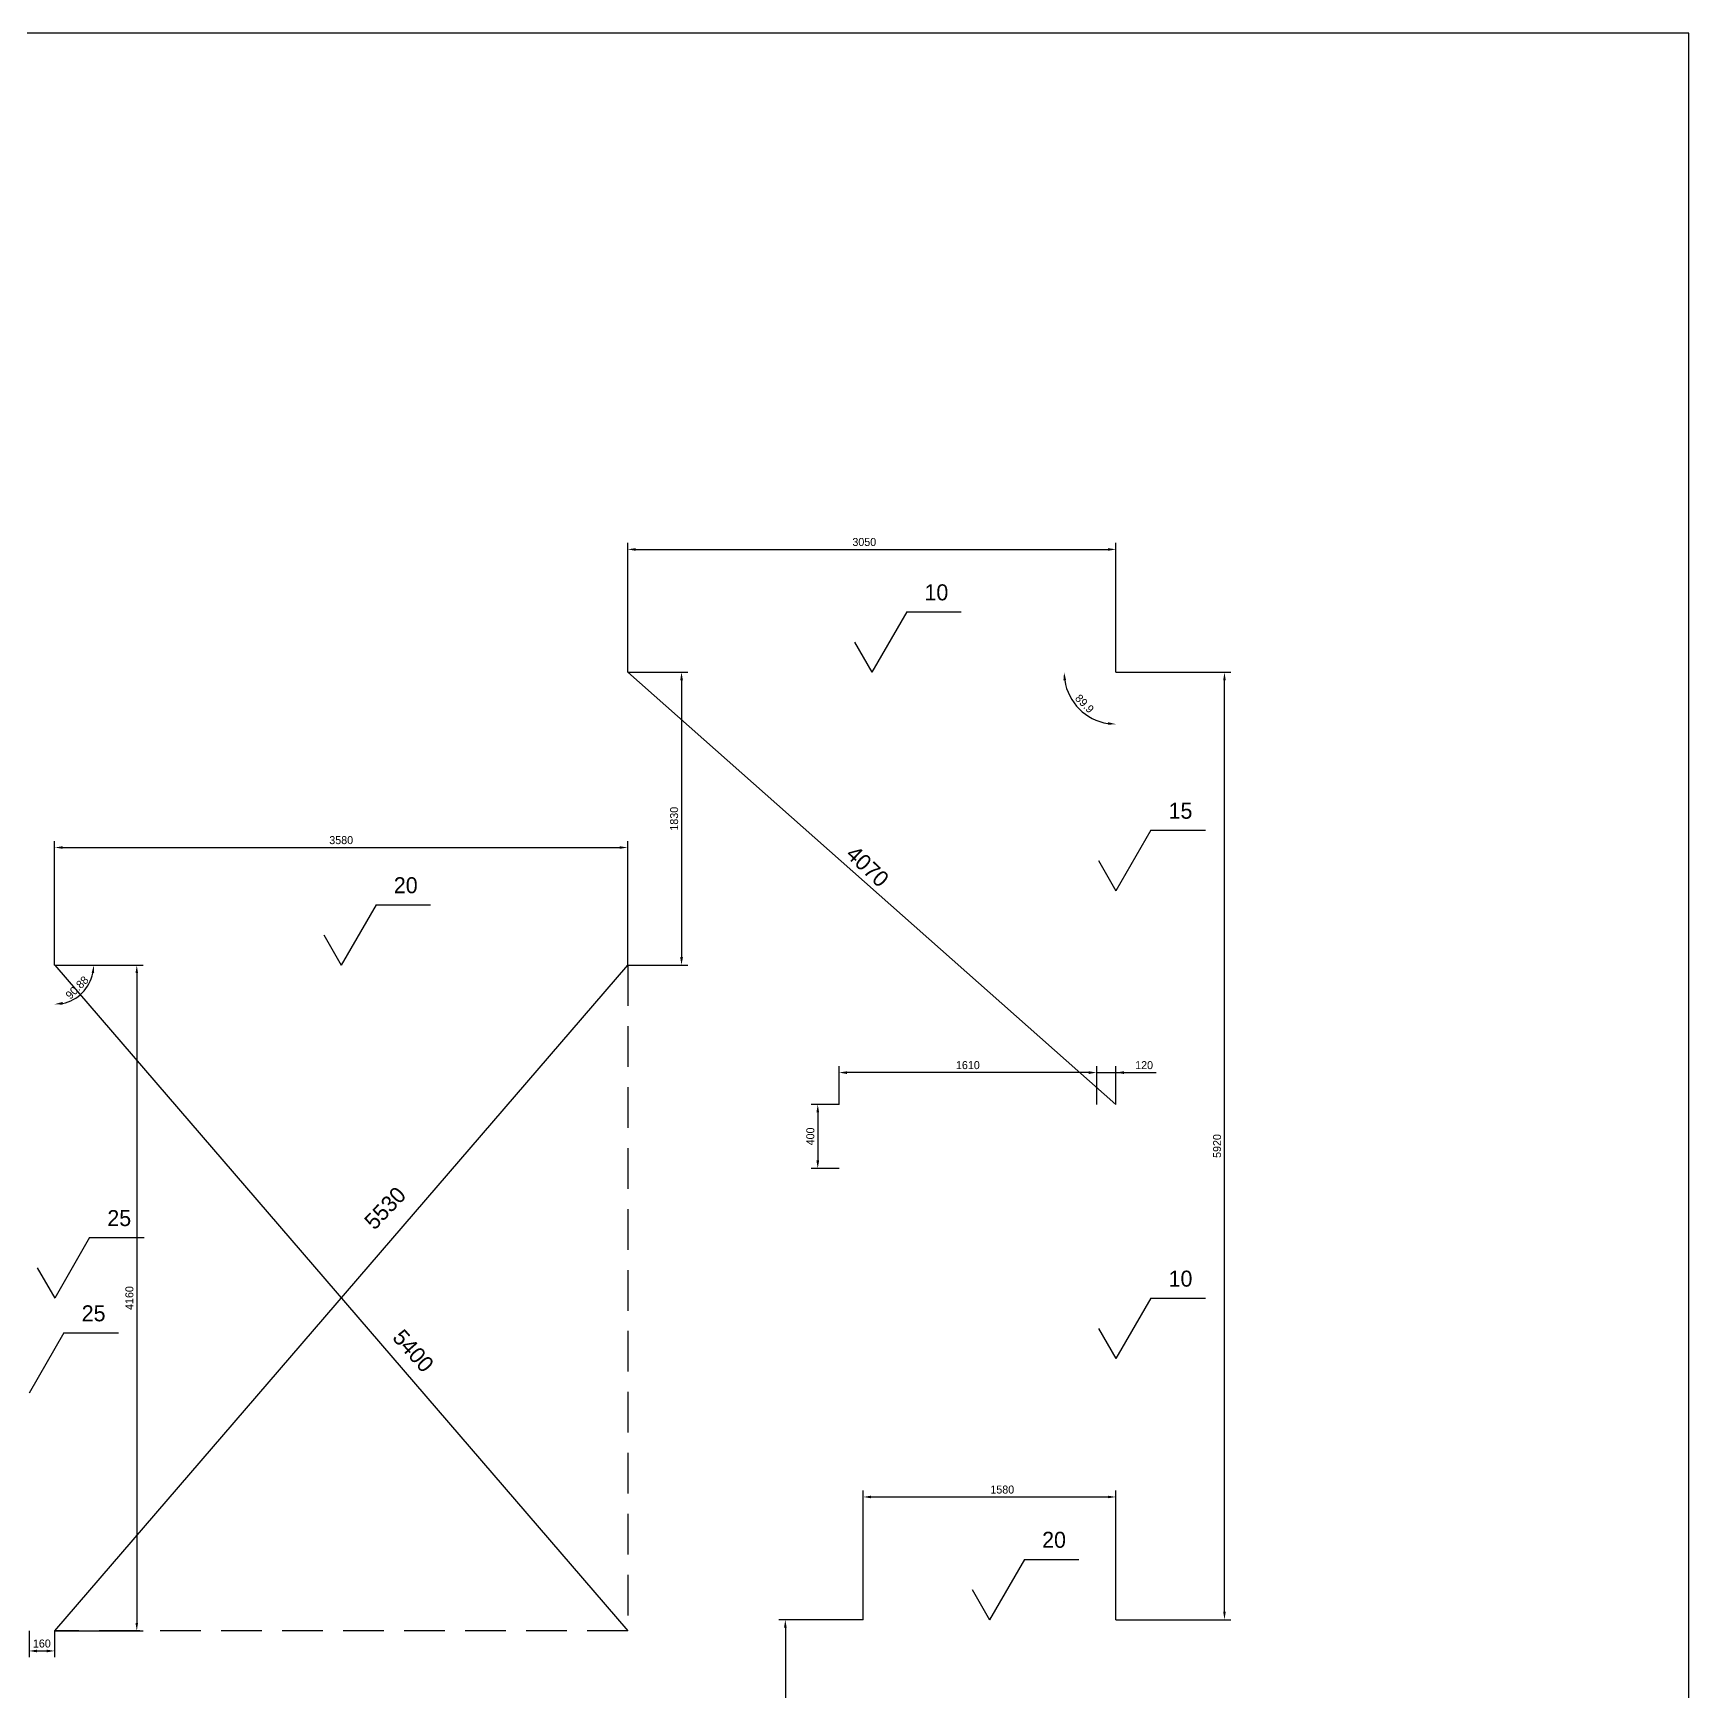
# Model space of a CAD drawing. Header units: millimetres. Extents: x -2161 to 19160, y 190 to 21725.
# Drawn here: x 8817 to 19160, y 9889 to 20254 of the extents above; entities that cross this region are included whole.
import ezdxf

# ---------------------------------------------------------------- set-up
doc = ezdxf.new("R2010")
doc.units = ezdxf.units.MM
doc.linetypes.add('DASHED', pattern=[19.05, 12.7, -6.35])
doc.layers.add('08 Размеры', color=7, linetype='Continuous')
doc.layers.add('100 noprint', color=1, linetype='Continuous', plot=False)
doc.styles.get("Standard").update_dxf_attribs({"font": 'Ubuntu-R.ttf'})
doc.dimstyles.new('ISO-25', dxfattribs={"dimtxt": 2.5, "dimasz": 2.5, "dimexe": 1.25, "dimexo": 0.625, "dimtad": 1, "dimtxsty": 'Standard', "dimcen": 2.5, "dimadec": 0, "dimazin": 0, "dimtfac": 1, "dimtmove": 0, "dimatfit": 3, "dimfxl": 1, "dimarcsym": 0})

# ---------------------------------------------------------------- blocks, each defined once
blk = doc.blocks.new('*D101')
at = {"layer": '08 Размеры', "color": 0, "lineweight": -2}
for p, q in [((14001, 10340), (13476, 10340)), ((13516, 10290), (13516, 8570)), ((14001, 8520), (13476, 8520))]:
    blk.add_line(p, q, dxfattribs=at)
at = {"layer": '08 Размеры', "color": 0}
for points in [[(13524, 10290), (13507, 10290), (13516, 10340)], [(13507, 8570), (13524, 8570), (13516, 8520)]]:
    blk.add_solid(points, dxfattribs=at)
at = {"layer": 'Defpoints', "color": 0}
for p in [(14001, 10340), (13516, 8520), (14001, 8520)]:
    blk.add_point(p, dxfattribs=at)
at = {"layer": '08 Размеры', "color": 0, "insert": (13469, 9430), "char_height": 50, "attachment_point": 5, "rotation": 90}
blk.add_mtext('1820', dxfattribs=at)
blk = doc.blocks.new('*D102')
at = {"layer": '08 Размеры', "color": 0, "lineweight": -2}
for p, q in [((14001, 10340), (14001, 11147)), ((14051, 11107), (15531, 11107)), ((15581, 10340), (15581, 11147))]:
    blk.add_line(p, q, dxfattribs=at)
at = {"layer": '08 Размеры', "color": 0}
for points in [[(14051, 11115), (14051, 11099), (14001, 11107)], [(15531, 11099), (15531, 11115), (15581, 11107)]]:
    blk.add_solid(points, dxfattribs=at)
at = {"layer": 'Defpoints', "color": 0}
for p in [(15581, 11107), (14001, 10340), (15581, 10340)]:
    blk.add_point(p, dxfattribs=at)
at = {"layer": '08 Размеры', "color": 0, "linetype": 'ByBlock', "insert": (14871, 11153), "char_height": 50, "attachment_point": 5}
blk.add_mtext('1580', dxfattribs=at)
blk = doc.blocks.new('*D103')
at = {"layer": '08 Размеры', "color": 0, "lineweight": -2}
for p, q in [((15581, 16260), (16299, 16260)), ((16259, 10390), (16259, 16210)), ((15581, 10340), (16299, 10340))]:
    blk.add_line(p, q, dxfattribs=at)
at = {"layer": '08 Размеры', "color": 0}
for points in [[(16267, 16210), (16251, 16210), (16259, 16260)], [(16251, 10390), (16267, 10390), (16259, 10340)]]:
    blk.add_solid(points, dxfattribs=at)
at = {"layer": 'Defpoints', "color": 0}
for p in [(15581, 16260), (16259, 16260), (15581, 10340)]:
    blk.add_point(p, dxfattribs=at)
at = {"layer": '08 Размеры', "color": 0, "insert": (16213, 13300), "char_height": 50, "attachment_point": 5, "rotation": 90}
blk.add_mtext('5920', dxfattribs=at)
blk = doc.blocks.new('*D104')
at = {"layer": '08 Размеры', "color": 0, "lineweight": -2}
for p, q in [((12531, 16260), (12531, 17068)), ((12581, 17028), (15531, 17028)), ((15581, 16260), (15581, 17068))]:
    blk.add_line(p, q, dxfattribs=at)
at = {"layer": '08 Размеры', "color": 0}
for points in [[(12581, 17036), (12581, 17019), (12531, 17028)], [(15531, 17019), (15531, 17036), (15581, 17028)]]:
    blk.add_solid(points, dxfattribs=at)
at = {"layer": 'Defpoints', "color": 0}
for p in [(15581, 17028), (12531, 16260), (15581, 16260)]:
    blk.add_point(p, dxfattribs=at)
at = {"layer": '08 Размеры', "color": 0, "insert": (14009, 17074), "char_height": 50, "attachment_point": 5}
blk.add_mtext('3050', dxfattribs=at)
blk = doc.blocks.new('*D105')
at = {"layer": '08 Размеры', "color": 0, "lineweight": -2}
for p, q in [((12531, 16260), (12907, 16260)), ((12867, 16210), (12867, 14480)), ((12531, 14430), (12907, 14430))]:
    blk.add_line(p, q, dxfattribs=at)
at = {"layer": '08 Размеры', "color": 0}
for points in [[(12876, 16210), (12859, 16210), (12867, 16260)], [(12859, 14480), (12876, 14480), (12867, 14430)]]:
    blk.add_solid(points, dxfattribs=at)
at = {"layer": 'Defpoints', "color": 0}
for p in [(12531, 16260), (12531, 14430), (12867, 14430)]:
    blk.add_point(p, dxfattribs=at)
at = {"layer": '08 Размеры', "color": 0, "insert": (12821, 15345), "char_height": 50, "attachment_point": 5, "rotation": 90}
blk.add_mtext('1830', dxfattribs=at)
blk = doc.blocks.new('*D106')
at = {"layer": '08 Размеры', "color": 0, "lineweight": -2}
for p, q in [((15461, 13560), (15461, 13799)), ((15581, 13560), (15581, 13799)), ((15411, 13759), (15361, 13759)), ((15461, 13759), (15833, 13759)), ((15461, 13759), (15581, 13759))]:
    blk.add_line(p, q, dxfattribs=at)
at = {"layer": '08 Размеры', "color": 0}
for points in [[(15411, 13750), (15411, 13767), (15461, 13759)], [(15631, 13767), (15631, 13750), (15581, 13759)]]:
    blk.add_solid(points, dxfattribs=at)
at = {"layer": 'Defpoints', "color": 0}
for p in [(15581, 13759), (15461, 13560), (15581, 13560)]:
    blk.add_point(p, dxfattribs=at)
at = {"layer": '08 Размеры', "color": 0, "insert": (15757, 13805), "char_height": 50, "attachment_point": 5}
blk.add_mtext('120', dxfattribs=at)
blk = doc.blocks.new('*D107')
at = {"layer": '08 Размеры', "color": 0, "lineweight": -2}
for p, q in [((13851, 13560), (13851, 13799)), ((15461, 13561), (15461, 13799)), ((15411, 13759), (13901, 13759))]:
    blk.add_line(p, q, dxfattribs=at)
at = {"layer": '08 Размеры', "color": 0}
for points in [[(13901, 13767), (13901, 13750), (13851, 13759)], [(15411, 13750), (15411, 13767), (15461, 13759)]]:
    blk.add_solid(points, dxfattribs=at)
at = {"layer": 'Defpoints', "color": 0}
for p in [(13851, 13759), (13851, 13560), (15461, 13561)]:
    blk.add_point(p, dxfattribs=at)
at = {"layer": '08 Размеры', "color": 0, "insert": (14656, 13805), "char_height": 50, "attachment_point": 5}
blk.add_mtext('1610', dxfattribs=at)
blk = doc.blocks.new('*D108')
at = {"layer": '08 Размеры', "color": 0, "lineweight": -2}
for p, q in [((13851, 13560), (13678, 13560)), ((13718, 13510), (13718, 13210)), ((13851, 13160), (13678, 13160))]:
    blk.add_line(p, q, dxfattribs=at)
at = {"layer": '08 Размеры', "color": 0}
for points in [[(13727, 13510), (13710, 13510), (13718, 13560)], [(13710, 13210), (13727, 13210), (13718, 13160)]]:
    blk.add_solid(points, dxfattribs=at)
at = {"layer": 'Defpoints', "color": 0}
for p in [(13851, 13560), (13718, 13160), (13851, 13160)]:
    blk.add_point(p, dxfattribs=at)
at = {"layer": '08 Размеры', "color": 0, "insert": (13672, 13360), "char_height": 50, "attachment_point": 5, "rotation": 90}
blk.add_mtext('400', dxfattribs=at)
blk = doc.blocks.new('*D109')
at = {"layer": '08 Размеры', "color": 0, "lineweight": -2}
for p, q in [((8951, 14430), (8951, 15205)), ((9001, 15165), (12481, 15165)), ((12531, 14430), (12531, 15205))]:
    blk.add_line(p, q, dxfattribs=at)
at = {"layer": '08 Размеры', "color": 0}
for points in [[(9001, 15173), (9001, 15157), (8951, 15165)], [(12481, 15157), (12481, 15173), (12531, 15165)]]:
    blk.add_solid(points, dxfattribs=at)
at = {"layer": 'Defpoints', "color": 0}
for p in [(12531, 15165), (8951, 14430), (12531, 14430)]:
    blk.add_point(p, dxfattribs=at)
at = {"layer": '08 Размеры', "color": 0, "insert": (10741, 15211), "char_height": 50, "attachment_point": 5}
blk.add_mtext('3580', dxfattribs=at)
blk = doc.blocks.new('*D110')
at = {"layer": '08 Размеры', "color": 0, "lineweight": -2}
for p, q in [((8951, 14430), (9504, 14430)), ((9464, 14380), (9464, 10320)), ((8951, 10270), (9504, 10270))]:
    blk.add_line(p, q, dxfattribs=at)
at = {"layer": '08 Размеры', "color": 0}
for points in [[(9472, 14380), (9456, 14380), (9464, 14430)], [(9456, 10320), (9472, 10320), (9464, 10270)]]:
    blk.add_solid(points, dxfattribs=at)
at = {"layer": 'Defpoints', "color": 0}
for p in [(8951, 14430), (8951, 10270), (9464, 10270)]:
    blk.add_point(p, dxfattribs=at)
at = {"layer": '08 Размеры', "color": 0, "insert": (9418, 12350), "char_height": 50, "attachment_point": 5, "rotation": 90}
blk.add_mtext('4160', dxfattribs=at)
blk = doc.blocks.new('*D111')
at = {"layer": '08 Размеры', "color": 0, "lineweight": -2}
for p, q in [((8791, 10270), (8791, 10105)), ((8951, 10270), (8951, 10105)), ((8841, 10145), (8901, 10145))]:
    blk.add_line(p, q, dxfattribs=at)
at = {"layer": '08 Размеры', "color": 0}
for points in [[(8841, 10153), (8841, 10136), (8791, 10145)], [(8901, 10136), (8901, 10153), (8951, 10145)]]:
    blk.add_solid(points, dxfattribs=at)
at = {"layer": 'Defpoints', "color": 0}
for p in [(8791, 10270), (8951, 10270), (8951, 10145)]:
    blk.add_point(p, dxfattribs=at)
at = {"layer": '08 Размеры', "color": 0, "insert": (8871, 10191), "char_height": 50, "attachment_point": 5}
blk.add_mtext('160', dxfattribs=at)
blk = doc.blocks.new('*D121')
at = {"layer": '08 Размеры', "color": 0, "lineweight": -2}
blk.add_arc((8951, 14430), 244, 281.7764, 348.2236, dxfattribs=at)
at = {"layer": '08 Размеры', "color": 0}
for points in [[(9198, 14380), (9182, 14381), (9195, 14430)], [(9000, 14200), (9002, 14183), (8951, 14186)]]:
    blk.add_solid(points, dxfattribs=at)
at = {"layer": 'Defpoints', "color": 0}
for p in [(8951, 14430), (8951, 14430), (12531, 14430), (9073, 14219), (8951, 10270)]:
    blk.add_point(p, dxfattribs=at)
at = {"layer": '08 Размеры', "color": 0, "linetype": 'ByBlock', "insert": (9091, 14290), "char_height": 50, "attachment_point": 5, "rotation": 45}
blk.add_mtext('90.88', dxfattribs=at)
blk = doc.blocks.new('*D123')
at = {"layer": '08 Размеры', "color": 0, "lineweight": -2}
blk.add_arc((15581, 16260), 324, 188.8541, 261.1459, dxfattribs=at)
at = {"layer": '08 Размеры', "color": 0}
for points in [[(15270, 16211), (15253, 16210), (15257, 16260)], [(15531, 15932), (15532, 15948), (15581, 15936)]]:
    blk.add_solid(points, dxfattribs=at)
at = {"layer": 'Defpoints', "color": 0}
for p in [(12531, 16260), (15581, 16260), (15581, 16260), (15301, 16098), (15581, 10340)]:
    blk.add_point(p, dxfattribs=at)
at = {"layer": '08 Размеры', "color": 0, "linetype": 'ByBlock', "insert": (15385, 16064), "char_height": 50, "attachment_point": 5, "rotation": 315}
blk.add_mtext('89.9', dxfattribs=at)

msp = doc.modelspace()

# ---------------------------------------------------------------- linework, layer by layer
for p, q in [((14273.996, 16637.29), (14056.234, 16260.115)), ((14273.996, 16637.29), (14614.753, 16637.29)), ((13947.353, 16448.703), (14056.234, 16260.115)), ((15798.996, 15272.536), (15581.234, 14895.361)), ((15798.996, 15272.536), (16139.753, 15272.536)), ((15472.353, 15083.948), (15581.234, 14895.361)), ((10958.996, 14807.29), (10741.234, 14430.115)), ((10958.996, 14807.29), (11299.753, 14807.29)), ((10632.353, 14618.703), (10741.234, 14430.115)), ((9168.996, 12727.29), (8951.234, 12350.115)), ((9168.996, 12727.29), (9509.753, 12727.29)), ((8842.353, 12538.703), (8951.234, 12350.115)), ((15798.996, 12348.991), (15581.234, 11971.816)), ((15798.996, 12348.991), (16139.753, 12348.991)), ((9008.996, 12132.29), (8791.234, 11755.115)), ((9008.996, 12132.29), (9349.753, 12132.29)), ((15472.353, 12160.404), (15581.234, 11971.816)), ((15008.996, 10717.29), (14791.234, 10340.115)), ((15008.996, 10717.29), (15349.753, 10717.29)), ((14682.353, 10528.703), (14791.234, 10340.115))]:
    msp.add_line(p, q)
at = {"layer": '08 Размеры'}
for p, q in [((15581.234, 13560.115), (12531.234, 16260.115)), ((8951.234, 10270.115), (12531.234, 14430.115)), ((8951.234, 14430.115), (12531.234, 10270.115))]:
    msp.add_line(p, q, dxfattribs=at)
at = {"layer": '08 Размеры', "linetype": 'DASHED', "ltscale": 20}
for p, q in [((12531.234, 14430.115), (12531.234, 10270.115)), ((12531.234, 10270.115), (8951.234, 10270.115))]:
    msp.add_line(p, q, dxfattribs=at)
at = {"layer": '100 noprint'}
msp.add_lwpolyline([(-2160.605, 20253.528), (-2160.605, 189.863), (19159.948, 189.863), (19159.948, 20253.528)], close=True, dxfattribs=at)

# ---------------------------------------------------------------- texts
at = {"linetype": 'Continuous'}
for s, p in [('10', (14385.026, 16709.55)), ('15', (15910.026, 15344.796)), ('20', (11070.026, 14879.55)), ('25', (9280.026, 12799.55)), ('10', (15910.026, 12421.251)), ('25', (9120.026, 12204.55)), ('20', (15120.026, 10789.55))]:
    msp.add_text(s, height=100, dxfattribs=at).set_placement(p)
for s, rotation, p in [('4070', 316.5361869, (13887.461, 15113.646)), ('5530', 46.5361869, (10949.167, 12769.982)), ('5400', 311.6611323, (11055.496, 12098.429))]:
    msp.add_text(s, height=100, rotation=rotation, dxfattribs=at).set_placement(p)

# ---------------------------------------------------------------- dimensions: what is measured, and where the dimension line sits
at = {"layer": '08 Размеры'}
for base, p1, p2, picture, middle in [((15581.234, 17027.609), (12531.234, 16260.115), (15581.234, 16260.115), '*D104', (14008.856, 17027.609)), ((12531.234, 15164.98), (8951.234, 14430.115), (12531.234, 14430.115), '*D109', (10741.234, 15164.98)), ((15581.234, 11106.891), (14001.234, 10340.115), (15581.234, 10340.115), '*D102', (14870.591, 11106.891))]:
    dim = msp.add_linear_dim(base=base, p1=p1, p2=p2, dimstyle='ISO-25', override={"dimtxt": 50, "dimasz": 50, "dimexe": 40, "dimexo": 0, "dimgap": 20}, dxfattribs=at)
    dim.commit()
    dim.dimension.update_dxf_attribs({"geometry": picture, "text_midpoint": middle, "dimtype": 160})
for base, p1, p2, picture, middle in [((12867.482, 14430.115), (12531.234, 16260.115), (12531.234, 14430.115), '*D105', (12821.363, 15345.115)), ((9464.134, 10270.115), (8951.234, 14430.115), (8951.234, 10270.115), '*D110', (9418.016, 12350.115)), ((13718.195, 13160.115), (13851.234, 13560.115), (13851.234, 13160.115), '*D108', (13672.077, 13360.115)), ((13515.553, 8520.115), (14001.234, 10340.115), (14001.234, 8520.115), '*D101', (13469.435, 9430.115))]:
    dim = msp.add_linear_dim(base=base, p1=p1, p2=p2, angle=90, dimstyle='ISO-25', override={"dimtxt": 50, "dimasz": 50, "dimexe": 40, "dimexo": 0, "dimgap": 20}, dxfattribs=at)
    dim.commit()
    dim.dimension.update_dxf_attribs({"geometry": picture, "text_midpoint": middle})
for base, line1, line2, text, picture, middle in [((15300.748, 16098.176), ((15581.234, 16260.115), (12531.234, 16260.115)), ((15581.234, 10340.115), (15581.234, 16260.115)), '89.9', '*D123', (15384.828, 16063.709)), ((9073.081, 14219.071), ((12531.234, 14430.115), (8951.234, 14430.115)), ((8951.234, 14430.115), (8951.234, 10270.115)), '90.88', '*D121', (9090.941, 14290.409))]:
    dim = msp.add_angular_dim_2l(base=base, line1=line1, line2=line2, text=text, dimstyle='ISO-25', override={"dimtxt": 50, "dimasz": 50, "dimexe": 40, "dimexo": 0, "dimgap": 20, "dimtofl": 0}, dxfattribs=at)
    dim.commit()
    dim.dimension.update_dxf_attribs({"geometry": picture, "text_midpoint": middle})
dim = msp.add_linear_dim(base=(16259.085, 16260.115), p1=(15581.234, 10340.115), p2=(15581.234, 16260.115), angle=90, dimstyle='ISO-25', override={"dimtxt": 50, "dimasz": 50, "dimexe": 40, "dimexo": 0, "dimgap": 20}, dxfattribs=at)
dim.commit()
dim.dimension.update_dxf_attribs({"geometry": '*D103', "text_midpoint": (16259.085, 13300.115), "dimtype": 160})
for base, p1, p2, picture, middle in [((13851.234, 13758.644), (15461.234, 13560.74), (13851.234, 13560.115), '*D107', (14656.234, 13804.762)), ((15581.234, 13758.644), (15461.234, 13560.115), (15581.234, 13560.115), '*D106', (15757.115, 13804.762)), ((8951.234, 10144.802), (8791.234, 10270.115), (8951.234, 10270.115), '*D111', (8871.234, 10190.92))]:
    dim = msp.add_linear_dim(base=base, p1=p1, p2=p2, dimstyle='ISO-25', override={"dimtxt": 50, "dimasz": 50, "dimexe": 40, "dimexo": 0, "dimgap": 20}, dxfattribs=at)
    dim.commit()
    dim.dimension.update_dxf_attribs({"geometry": picture, "text_midpoint": middle})

doc.saveas('drawing.dxf')
